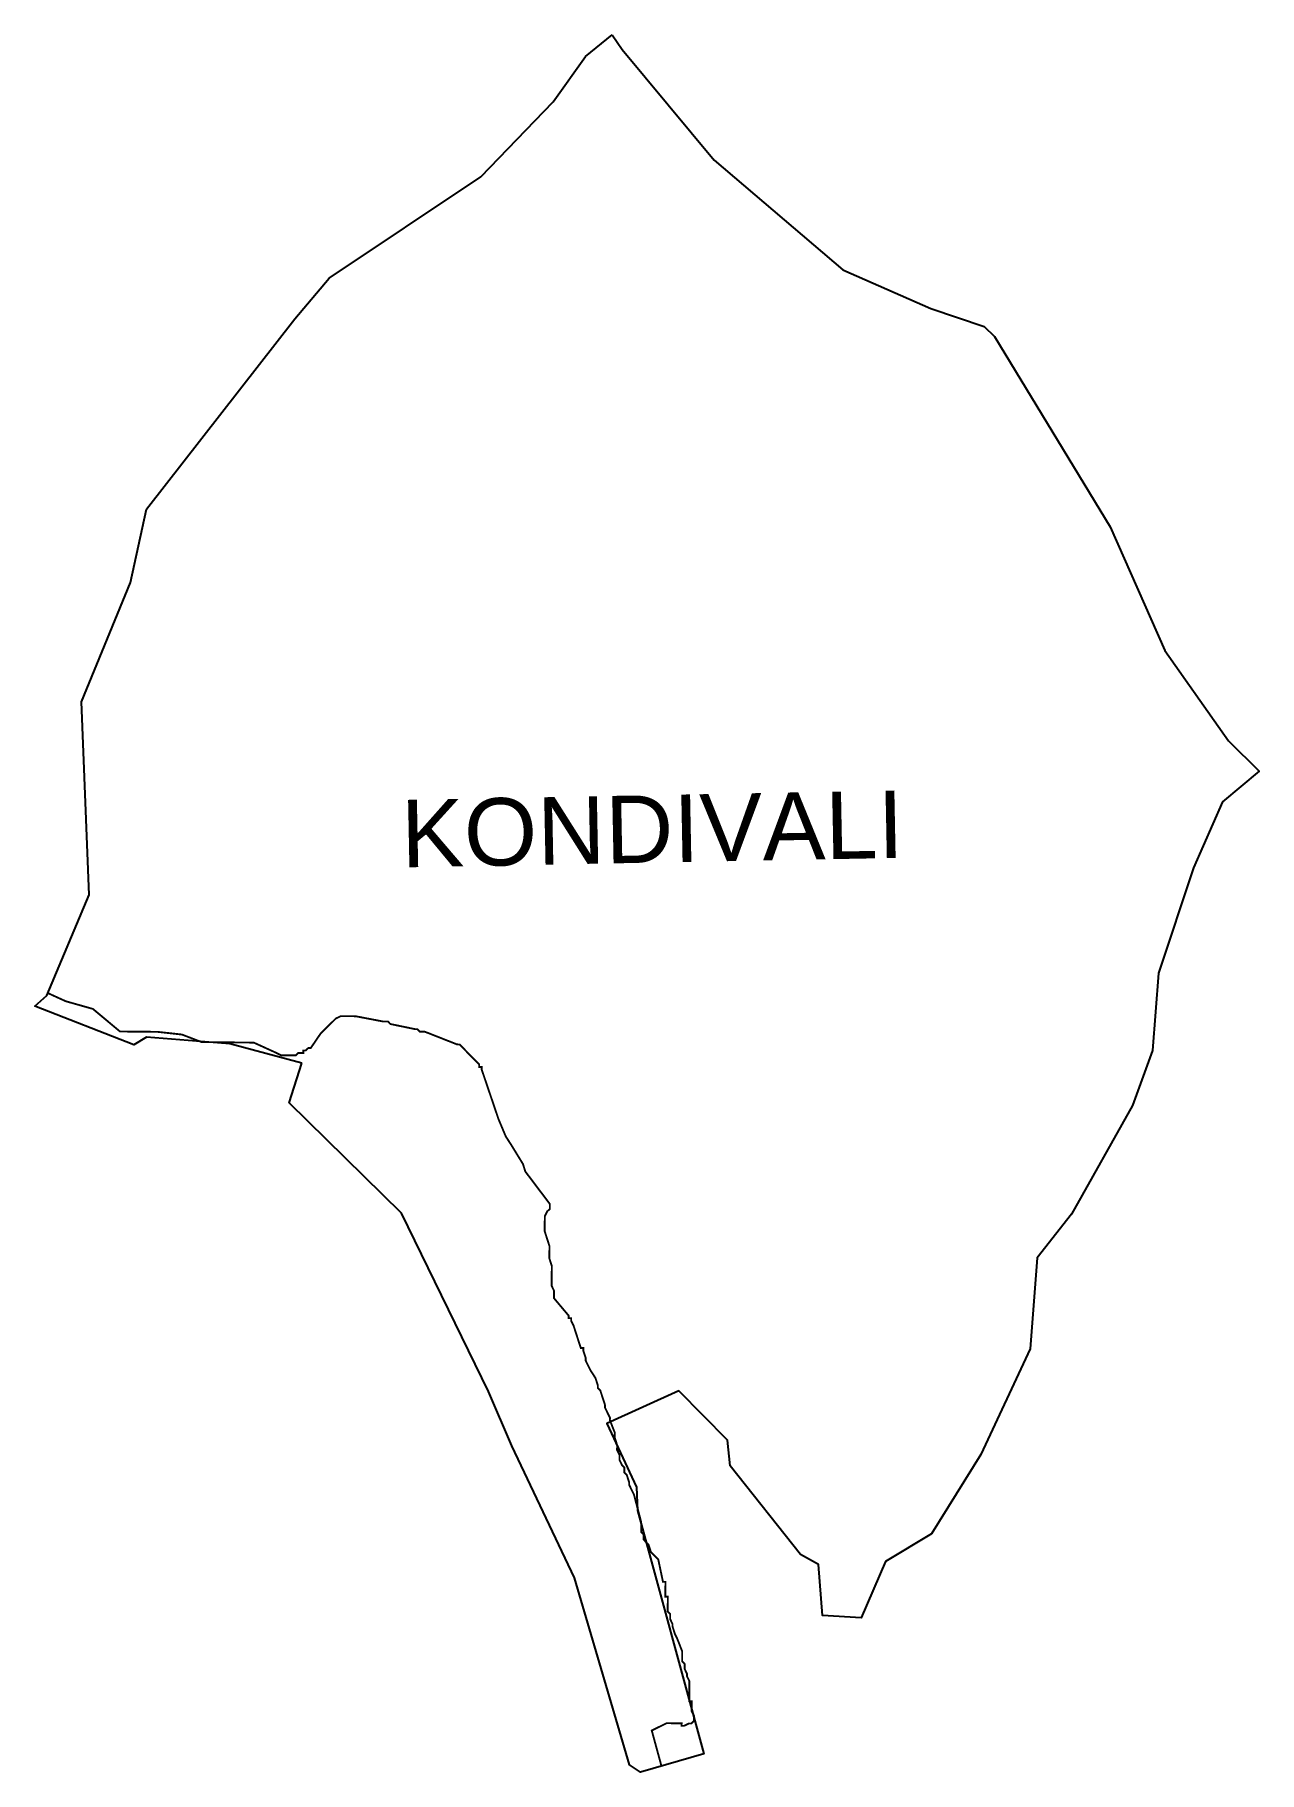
# Model space of a CAD drawing. Header units: metres. Extents: x 286662 to 288636, y 2001554 to 2004355.
import ezdxf

# ---------------------------------------------------------------- set-up
doc = ezdxf.new("R2010")
doc.units = ezdxf.units.M
for name, color, linetype in [('HAZARDS LINE', 1, 'Continuous'), ('village', 3, 'Continuous'), ('VILLAGE NAME', 250, 'Continuous')]:
    doc.layers.add(name, color=color, linetype=linetype)
doc.styles.get("Standard").update_dxf_attribs({"font": 'simplex.shx'})

msp = doc.modelspace()

# ---------------------------------------------------------------- linework, layer by layer
at = {"color": 3, "flags": 128}
msp.add_lwpolyline([(287550.1, 2004319.9), (287593.2, 2004354.7)], dxfattribs=at)
at = {"layer": 'HAZARDS LINE', "lineweight": 18}
msp.add_lwpolyline([(287672.6, 2001563.6, 3, 3, 0), (287656.9, 2001621.1, 3, 3, 0), (287681, 2001632.9, 3, 3, 0), (287705, 2001632.6, 3, 3, 0), (287704.9, 2001628.6, 3, 3, 0), (287708.9, 2001628.6, 3, 3, 0), (287717, 2001632.5, 3, 3, 0), (287721, 2001632.5, 3, 3, 0), (287725, 2001636.5, 3, 3, 0), (287725.1, 2001644.5, 3, 3, 0), (287721.1, 2001652.5, 3, 3, 0), (287721.3, 2001668.5, 3, 3, 0), (287717.3, 2001668.5, 3, 3, 0), (287717.6, 2001700.5, 3, 3, 0), (287713.7, 2001708.5, 3, 3, 0), (287713.7, 2001712.5, 3, 3, 0), (287709.8, 2001720.5, 3, 3, 0), (287709.8, 2001728.5, 3, 3, 0), (287705.9, 2001732.6, 3, 3, 0), (287706, 2001748.6, 3, 3, 0), (287698.2, 2001768.6, 3, 3, 0), (287694.3, 2001776.6, 3, 3, 0), (287690.4, 2001788.7, 3, 3, 0), (287690.4, 2001792.7, 3, 3, 0), (287686.5, 2001800.7, 3, 3, 0), (287686.6, 2001808.7, 3, 3, 0), (287682.6, 2001812.7, 3, 3, 0), (287682.8, 2001836.7, 3, 3, 0), (287678.8, 2001836.7, 3, 3, 0), (287679, 2001860.7, 3, 3, 0), (287675, 2001860.7, 3, 3, 0), (287667.4, 2001896.8, 3, 3, 0), (287663.4, 2001900.8, 3, 3, 0), (287655.5, 2001908.9, 3, 3, 0), (287651.6, 2001920.9, 3, 3, 0), (287647.6, 2001924.9, 3, 3, 0), (287643.7, 2001929, 3, 3, 0), (287643.8, 2001937, 3, 3, 0), (287639.8, 2001941, 3, 3, 0), (287639.9, 2001957, 3, 3, 0), (287628.3, 2002001.1, 3, 3, 0), (287620.5, 2002017.1, 3, 3, 0), (287620.5, 2002021.1, 3, 3, 0), (287616.6, 2002033.1, 3, 3, 0), (287612.7, 2002037.2, 3, 3, 0), (287612.7, 2002045.2, 3, 3, 0), (287608.8, 2002049.2, 3, 3, 0), (287604.9, 2002057.2, 3, 3, 0), (287604.9, 2002065.2, 3, 3, 0), (287601, 2002073.3, 3, 3, 0), (287601.1, 2002081.2, 3, 3, 0), (287597.2, 2002093.3, 3, 3, 0), (287597.3, 2002101.3, 3, 3, 0), (287589.4, 2002121.3, 3, 3, 0), (287589.5, 2002125.3, 3, 3, 0), (287581.6, 2002141.4, 3, 3, 0), (287581.7, 2002145.4, 3, 3, 0), (287573.9, 2002169.4, 3, 3, 0), (287569.9, 2002173.5, 3, 3, 0), (287570, 2002177.5, 3, 3, 0), (287566.1, 2002189.5, 3, 3, 0), (287558.2, 2002201.5, 3, 3, 0), (287550.3, 2002217.6, 3, 3, 0), (287550.4, 2002221.6, 3, 3, 0), (287546.5, 2002233.6, 3, 3, 0), (287546.5, 2002237.6, 3, 3, 0), (287542.5, 2002237.7, 3, 3, 0), (287530.9, 2002273.7, 3, 3, 0), (287526.9, 2002281.8, 3, 3, 0), (287527, 2002285.8, 3, 3, 0), (287523, 2002285.8, 3, 3, 0), (287523, 2002289.8, 3, 3, 0), (287499.3, 2002318, 3, 3, 0), (287499.4, 2002330, 3, 3, 0), (287495.5, 2002338, 3, 3, 0), (287495.8, 2002370, 3, 3, 0), (287491.9, 2002382, 3, 3, 0), (287492, 2002402, 3, 3, 0), (287484.3, 2002426, 3, 3, 0), (287484.5, 2002450, 3, 3, 0), (287488.5, 2002458, 3, 3, 0), (287492.6, 2002461.9, 3, 3, 0), (287492.6, 2002469.9, 3, 3, 0), (287453.1, 2002522.2, 3, 3, 0), (287449.3, 2002534.3, 3, 3, 0), (287429.6, 2002566.4, 3, 3, 0), (287421.7, 2002578.5, 3, 3, 0), (287409.9, 2002606.6, 3, 3, 0), (287382.7, 2002686.8, 3, 3, 0), (287382.7, 2002690.8, 3, 3, 0), (287378.7, 2002690.8, 3, 3, 0), (287378.8, 2002694.8, 3, 3, 0), (287374.8, 2002698.8, 3, 3, 0), (287355, 2002719, 3, 3, 0), (287347.1, 2002727, 3, 3, 0), (287343.1, 2002727.1, 3, 3, 0), (287291.3, 2002747.5, 3, 3, 0), (287283.3, 2002747.6, 3, 3, 0), (287279.3, 2002751.6, 3, 3, 0), (287275.4, 2002751.7, 3, 3, 0), (287235.5, 2002760, 3, 3, 0), (287231.5, 2002764.1, 3, 3, 0), (287223.5, 2002764.1, 3, 3, 0), (287179.6, 2002772.5, 3, 3, 0), (287155.6, 2002772.7, 3, 3, 0), (287147.6, 2002768.8, 3, 3, 0), (287143.6, 2002764.8, 3, 3, 0), (287135.5, 2002756.9, 3, 3, 0), (287123.4, 2002745, 3, 3, 0), (287107.2, 2002721.2, 3, 3, 0), (287103.2, 2002721.2, 3, 3, 0), (287099.2, 2002717.3, 3, 3, 0), (287095.2, 2002717.3, 3, 3, 0), (287095.2, 2002713.3, 3, 3, 0), (287087.2, 2002713.4, 3, 3, 0), (287083.1, 2002709.4, 3, 3, 0), (287059.2, 2002709.6, 3, 3, 0), (287051.2, 2002713.7, 3, 3, 0), (287015.4, 2002730, 3, 3, 0), (286931.5, 2002730.8, 3, 3, 0), (286899.6, 2002743, 3, 3, 0), (286859.7, 2002747.4, 3, 3, 0), (286799.7, 2002747.9, 3, 3, 0), (286756.1, 2002784.3, 3, 3, 0), (286712.3, 2002796.7, 3, 3, 0), (286683.3, 2002809.9, 3, 3, 0)], format="xyseb", dxfattribs=at)
at = {"layer": 'village', "color": 3, "true_color": 0x00ff00}
for points in [[(287593.2, 2004354.7, 0), (287609.1, 2004330.8, 0), (287757.3, 2004152.3, 0), (287965.1, 2003975.5, 0), (288107, 2003913.2, 0), (288192.8, 2003884.3, 0), (288209.5, 2003868.5, 0), (288395.7, 2003561.7, 0), (288484, 2003362.1, 0), (288586.6, 2003216.6, 0), (288636.1, 2003167.5, 0), (288576.7, 2003118.2, 0), (288530.1, 2003011.8, 0), (288473.7, 2002842.2, 0), (288464.2, 2002717.4, 0), (288432.1, 2002628.8, 0), (288333.5, 2002453.5, 0), (288278, 2002383.2, 0), (288266.7, 2002236.6, 0), (288187.4, 2002065.8, 0), (288108, 2001938.1, 0), (288033.8, 2001893.5, 0), (287994.4, 2001802.9, 0), (287932.1, 2001806.4, 0), (287925.7, 2001888.7, 0), (287896.9, 2001904.7, 0), (287783.3, 2002047.8, 0), (287778.9, 2002089, 0), (287700.3, 2002168.9, 0), (287584.7, 2002116.2, 0), (287632.3, 2002013.4, 0), (287634, 2001975.8, 0), (287740.7, 2001583.6, 0), (287639, 2001553.8, 0), (287620.9, 2001565.9, 0), (287532.5, 2001867.1, 0), (287431.6, 2002080, 0), (287394, 2002167.8, 0), (287253.4, 2002454.8, 0), (287072.5, 2002632.7, 0), (287093.1, 2002696.7, 0)], [(287093.1, 2002696.7, 0), (286976.7, 2002727.9, 0), (286842.4, 2002738.6, 0), (286822, 2002726.5, 0), (286662.3, 2002788.6, 0), (286681.7, 2002806.1, 0), (286749.9, 2002968.1, 0), (286737.9, 2003279.1, 0), (286816.7, 2003471.6, 0), (286842.3, 2003589.7, 0), (287081.5, 2003897, 0), (287136.8, 2003962.3, 0), (287381.5, 2004125.9, 0), (287497.9, 2004246.8, 0), (287550.1, 2004319.9, 0)]]:
    msp.add_polyline3d(points, dxfattribs=at)

# ---------------------------------------------------------------- texts
at = {"layer": 'VILLAGE NAME', "insert": (287251.7, 2003121.1), "char_height": 108.748, "attachment_point": 1, "rotation": 1.1028}
msp.add_mtext_dynamic_manual_height_columns('{\\fArial|b0|i0|c0|p34;KONDIVALI}', width=726.929, gutter_width=543.7, heights=[0], dxfattribs=at)

doc.saveas('drawing.dxf')
